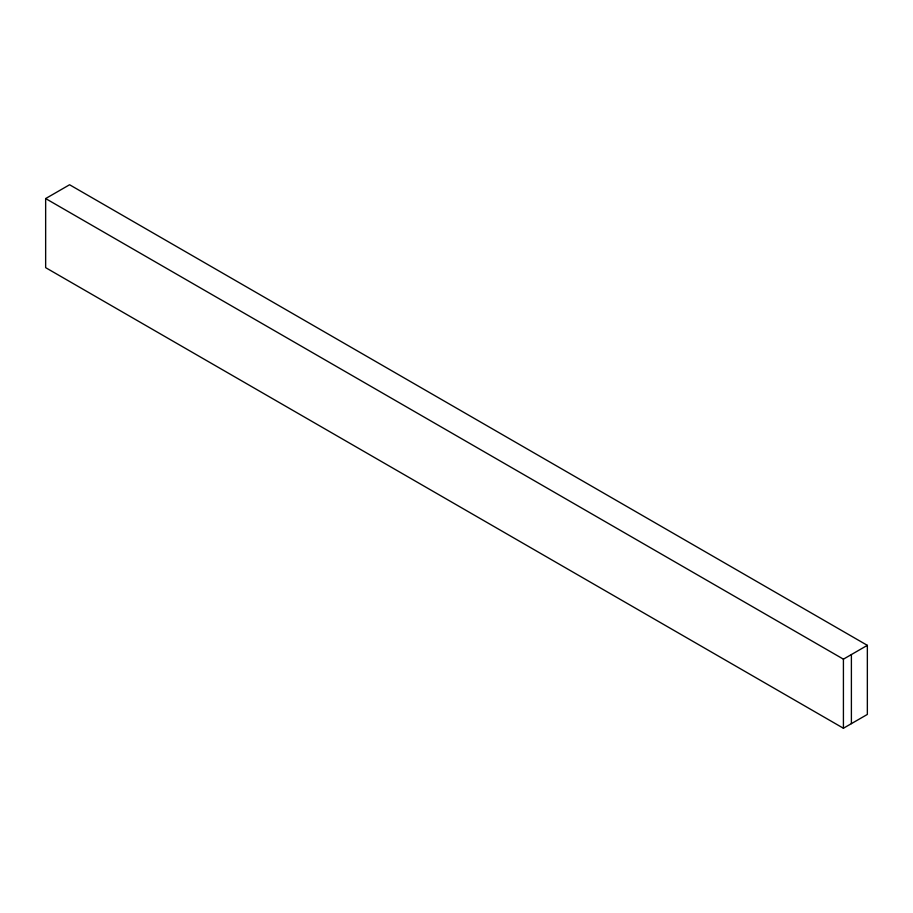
<?xml version="1.0" encoding="UTF-8"?>
<svg xmlns="http://www.w3.org/2000/svg" width="913" height="913" viewBox="0 0 913 913"><rect width="100%" height="100%" fill="white"/><g stroke="black" fill="none" stroke-linecap="round" stroke-linejoin="round"><path stroke-width="1.37" d="M45.65 198.566L69.582 184.757L867.35 645.343L867.35 714.434L843.418 728.243L45.65 267.657L45.65 198.566L843.418 659.163L867.35 645.343M851.395 654.553L851.395 723.644M843.418 659.163L843.418 728.243"/></g></svg>
